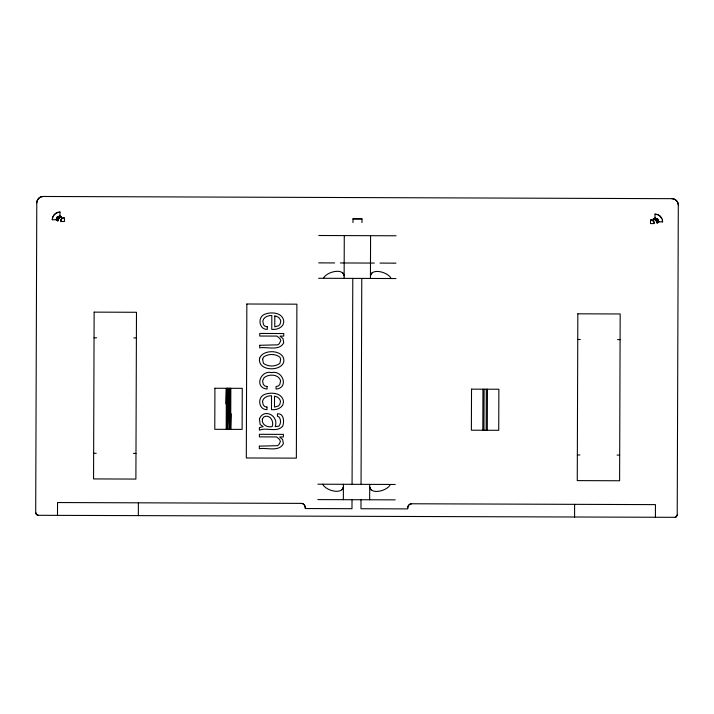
<?xml version="1.0" encoding="UTF-8"?>
<svg xmlns="http://www.w3.org/2000/svg" width="714" height="714" viewBox="0 0 714 714"><rect width="100%" height="100%" fill="white"/><g stroke="black" fill="none" stroke-linecap="round" stroke-linejoin="round"><path stroke-width="1.07" d="M35.7 512.723L36.78 202.865L37.298 200.393L38.699 198.358L40.743 196.984A6.256 6.256 0 0 1 43.215 196.475L671.91 198.67L674.382 199.197L676.417 200.589L677.8 202.633A6.256 6.256 0 0 1 678.3 205.105L677.22 514.964L675.631 517.32L38.261 515.303L36.45 514.535L35.7 512.723L36.45 514.535L38.261 515.303M57.495 515.365L57.539 502.54L301.326 503.388C303.968 503.406 305.574 506.101 305.155 508.538L351.984 508.698L352.02 499.72M59.967 215.914L59.985 212.067C55.87 211.96 52.193 215.619 52.265 219.733L56.111 219.742L57.245 217.029L59.967 215.914L57.245 217.029L56.111 219.742M64.447 217.681L64.439 221.527L60.628 221.518M138.338 515.651L138.382 502.817M226.775 429.355L226.918 388.291M227.837 388.3L227.748 415.334L228.596 388.3L227.338 429.355L227.48 388.3L226.204 429.346L226.347 388.291L225.883 403.829M229.346 388.3L229.203 429.364L228.846 416.458L229.703 388.309L229.56 429.364L230.836 388.309L230.693 429.364L231.157 413.834M230.122 429.364L230.265 388.309M262.44 418.877L262.431 421.965C263.796 426.035 268.294 427.347 272.177 426.633C274.265 421.314 269.937 414.058 263.939 416.824L262.44 418.877L262.44 420.421M343.354 499.684L343.407 484.288M344.13 278.362L344.282 235.593M352.073 484.315L352.787 278.389M352.984 222.536L353.002 218.689L361.98 218.725L361.962 222.572M360.998 499.746L360.972 508.725L407.801 508.895C407.399 506.449 409.024 503.772 411.666 503.772L655.452 504.619L655.407 517.454M361.052 484.351L361.775 278.424M369.656 499.773L369.709 484.378M370.432 278.451L370.584 235.682M482.816 430.247L482.959 389.192M483.949 430.247L484.092 389.192M486.163 430.256L486.305 389.201M487.296 430.265L487.439 389.201M574.565 517.168L574.609 504.343M650.534 219.733L650.516 223.58L654.327 223.589M655.024 217.993L655.033 214.146C659.201 214.048 662.637 217.788 662.699 221.867L658.852 221.849L657.737 219.118L655.024 217.993L657.737 219.118L658.852 221.849M57.825 220.822C56.834 218.136 62.511 216.949 60.645 216.592C58.566 216.199 55.264 219.885 57.825 220.822L58.959 218.118L61.645 216.994M322.773 484.217C325.191 490.304 341.917 495.23 343.398 486.859M370.441 275.89C371.923 267.509 388.648 272.436 391.067 278.522M228.873 415.334L229.256 412.406M662.315 219.921L662.413 220.394M52.265 219.733C52.336 215.566 55.897 212.174 59.985 212.067M677.22 514.964L676.453 516.766L674.641 517.525M370.495 275.238L371.905 272.918M343.345 487.501L341.944 489.822M662.467 220.671L662.36 221.867M323.496 278.29C325.959 272.221 342.711 267.411 344.139 275.791M390.353 484.449C387.889 490.527 371.128 495.329 369.7 486.948M61.797 218.779L61.904 218.671A3.847 3.811 -75.6 0 1 62.368 218.314L63.76 217.752A3.856 3.811 -77 0 0 62.368 218.314L61.797 218.779L62.359 218.332M661.807 218.439L661.298 217.663M653.337 219.055C655.532 217.261 659.968 221.768 657.13 222.92L656.014 220.198L653.337 219.055L656.014 220.198L657.13 222.92M43.215 196.475L40.743 196.984A6.542 6.542 0 0 0 37.298 200.393A6.256 6.256 0 0 0 36.78 202.865M353.002 219.002L361.98 219.028M318.774 235.504L396.083 235.772M318.676 262.877L321.246 262.886M321.836 262.886L334.661 262.93M340.337 262.948L374.332 263.073M380.009 263.091L392.834 263.136M393.423 263.136L395.993 263.145M318.623 278.273L395.94 278.54M94.052 337.793L96.613 337.802M133.821 337.927L136.392 337.936M577.751 339.48L580.321 339.489M617.53 339.623L620.091 339.632M93.641 453.265L96.211 453.274M133.42 453.408L135.981 453.417M577.349 454.952L579.92 454.961M617.128 455.095L619.69 455.104M317.909 484.199L395.217 484.467M317.855 499.595L395.163 499.862M655.033 214.146L657.978 214.744L660.468 216.413M652.605 220.376L651.222 219.805A3.847 3.811 75.4 0 1 651.927 220.01A3.856 3.811 77.4 0 1 652.605 220.367L653.212 220.876L652.605 220.376A3.847 3.811 76 0 1 653.703 221.483M342.702 272.819L344.086 275.149M371.146 489.92L369.754 487.591M653.346 221.019L654.265 222.893A3.847 3.811 76.5 0 0 653.712 221.492M661.03 217.27L661.137 217.77M678.3 205.105L677.8 202.633A6.542 6.542 0 0 0 674.382 199.188A6.256 6.256 0 0 0 671.91 198.67M658.174 222.527L657.05 219.805L654.336 218.671A105.369 3.677 0.2 0 1 653.239 219.055M658.147 222.527A109.206 3.677 0.2 0 1 657.032 222.92M407.801 507.609A3.847 3.847 0 0 1 411.666 503.772M301.326 503.388A3.847 3.847 0 0 1 305.164 507.252M57.923 220.822A109.206 3.677 0.2 0 1 56.817 220.43L57.923 217.716L60.645 216.592A105.369 3.677 0.2 0 0 61.6 216.994M94.141 312.134L93.552 478.924L135.892 479.076L136.481 312.277L94.141 312.134M214.923 388.255L214.78 429.31L242.117 429.409L242.26 388.345L214.923 388.255M246.848 304.003L246.312 457.969L296.355 458.147L296.89 304.182L246.848 304.003M259.343 446.143L259.334 448.713C266.634 447.33 279.058 452.274 283.378 443.653L282.637 439.529L279.647 436.95L283.396 436.959L283.404 434.389L259.387 434.308L259.378 436.879L276.639 436.941L279.638 439.521L280.379 441.582L278.862 444.67L277.362 445.688L259.343 446.143M259.441 418.868L260.173 424.527L263.171 426.606L259.396 427.615L259.396 430.185C266.849 427.079 276.952 432.907 282.69 426.151C284.404 421.697 284.002 413.183 277.46 413.781L277.451 416.351L278.969 416.878C281.084 419.457 281.066 423.581 278.942 426.142L275.176 426.642C279.272 415.646 263.716 407.837 259.441 418.868M259.655 358.151C257.102 370.914 280.049 372.083 283.663 362.355C286.171 349.664 263.109 348.361 259.655 358.151M259.7 345.29L259.691 347.861C266.991 346.477 279.415 351.422 283.726 342.8L282.994 338.677L279.995 336.098L283.753 336.107L283.761 333.536L259.735 333.456L259.726 336.026L276.996 336.089L279.986 338.668L280.736 340.73L279.219 343.818L277.719 344.835L259.7 345.29M262.654 359.187L263.386 363.31C268.036 366.88 275.229 366.907 279.906 363.364L280.664 359.249L279.924 357.196C275.274 353.617 268.08 353.6 263.412 357.134L262.654 359.187M266.991 407.06L266.982 409.631C258.834 409.979 257.094 397.796 264.028 394.699C270.767 391.727 282.914 392.655 283.52 401.973L282.762 405.052C280.397 408.881 275.72 410.041 271.481 409.649L271.543 395.752C267.857 395.627 263.234 397.305 262.502 401.384L263.243 404.99L264.733 406.534L266.991 407.06M267.063 386.479L267.054 389.05C254.023 387.818 260.307 369.861 271.615 372.601C282.94 369.932 289.09 387.934 276.059 389.085L276.068 386.506L278.326 385.997L279.826 384.462L280.593 380.865C278.826 374.02 268.696 373.734 264.091 377.715L262.573 380.803L263.314 384.409L264.805 385.953L267.063 386.479M267.268 326.789L267.259 329.359C259.12 329.707 257.37 317.525 264.305 314.428C271.043 311.456 283.19 312.384 283.797 321.702L283.039 324.79C280.673 328.61 275.997 329.77 271.766 329.377L271.82 315.481C268.134 315.356 263.511 317.034 262.788 321.113L263.52 324.718L265.019 326.262L267.268 326.789M274.81 316.007L274.765 326.816L278.531 325.798L280.04 324.263L280.798 321.175C280.316 318.346 277.63 316.097 274.81 316.007M274.524 396.279L274.488 407.087L278.255 406.07L279.763 404.535L280.522 401.447C280.04 398.617 277.353 396.368 274.524 396.279M471.526 389.148L471.383 430.203L498.729 430.301L498.872 389.246L471.526 389.148M577.84 313.821L577.26 480.611L619.6 480.763L620.18 313.964L577.84 313.821M60.904 220.108L60.69 220.822A3.847 3.811 -76.1 0 1 61.627 218.948L60.904 220.108"/></g></svg>
